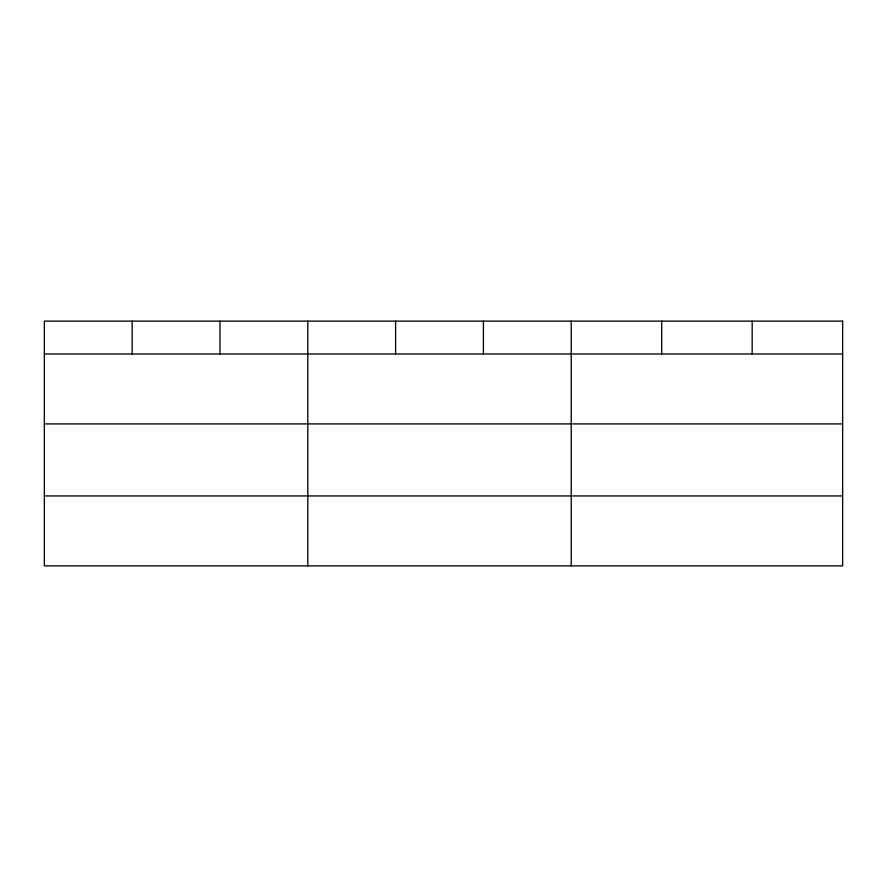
<?xml version="1.0" encoding="UTF-8"?>
<svg xmlns="http://www.w3.org/2000/svg" width="887" height="887" viewBox="0 0 887 887"><rect width="100%" height="100%" fill="white"/><g stroke="black" fill="none" stroke-linecap="round" stroke-linejoin="round"><path stroke-width="1.33" d="M44.35 353.98L842.65 353.98M44.35 423.908L842.65 423.908M44.35 495.944L842.65 495.944M752.176 321.127L752.176 353.98M661.702 321.127L661.702 353.98M571.228 321.127L571.228 565.873M483.415 321.127L483.415 353.98M395.602 321.127L395.602 353.98M307.789 321.127L307.789 565.873M219.976 321.127L219.976 353.98M132.163 321.127L132.163 353.98M842.65 321.127L44.35 321.127L44.35 565.873L842.65 565.873L842.65 321.127"/></g></svg>
